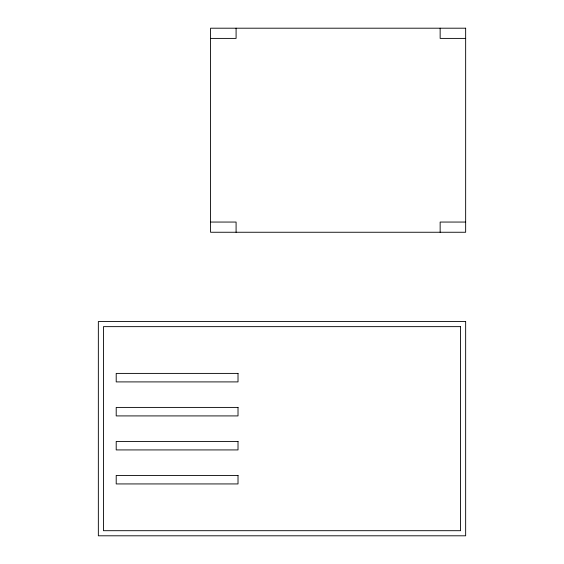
<?xml version="1.0" encoding="UTF-8"?>
<svg xmlns="http://www.w3.org/2000/svg" width="564" height="564" viewBox="0 0 564 564"><rect width="100%" height="100%" fill="white"/><g stroke="black" fill="none" stroke-linecap="round" stroke-linejoin="round"><path stroke-width="0.85" d="M210.576 38.401L236.09 38.401L236.09 28.2M465.652 38.401L440.146 38.401L440.146 28.2M210.576 222.054L236.09 222.054L236.09 232.255M465.652 222.054L440.146 222.054L440.146 232.255M465.652 28.2L210.576 28.2L210.576 232.255L465.652 232.255L465.652 28.2M465.652 321.536L98.347 321.536L98.347 535.8L465.652 535.8L465.652 321.536M460.548 326.641L103.452 326.641L103.452 530.696L460.548 530.696L460.548 326.641M238.015 373.403L116.205 373.403L116.205 381.906L238.015 381.906L238.015 373.403M238.015 407.412L116.205 407.412L116.205 415.915L238.015 415.915L238.015 407.412M238.015 441.422L116.205 441.422L116.205 449.924L238.015 449.924L238.015 441.422M238.015 475.431L116.205 475.431L116.205 483.933L238.015 483.933L238.015 475.431"/></g></svg>
